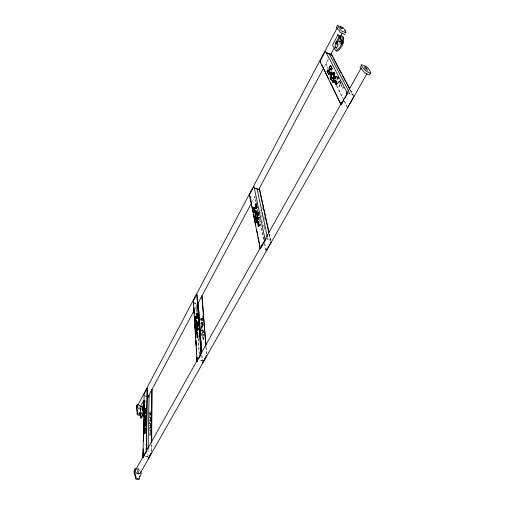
<?xml version="1.0" encoding="UTF-8"?>
<svg xmlns="http://www.w3.org/2000/svg" width="505" height="505" viewBox="0 0 505 505"><rect width="100%" height="100%" fill="white"/><g stroke="black" fill="none" stroke-linecap="round" stroke-linejoin="round"><path stroke-width="0.38" stroke-dasharray="2.52 1.89" d="M151.336 452.215L151.405 445.151M151.614 450.706L151.683 442.86M150.263 434.502L150.313 429.805L150.641 429.944L150.591 434.546L149.789 435.342L150.13 435.373L150.181 430.765L150.641 429.944M150.427 425.835L150.755 427.943L150.427 425.835L149.455 430.298M150.484 423.215L150.439 425.324L149.619 424.781L150.724 425.475L150.484 423.215L150.989 422.294M151.02 415.363L150.705 415.306C151.513 410.11 148.994 415.823 149.789 416.978L150.124 417.004L150.155 414.864L151.008 413.279M150.755 410.792C151.532 411.821 148.792 416.139 150.736 413.26M150.219 421.113C150.553 414.479 150.37 425.519 150.515 419.074M149.789 435.342L149.846 430.645L150.313 429.805M149.827 414.226L149.84 412.465L150.162 414.308M147.908 456.249L148.085 449.86M147.896 457.025L145.465 456.419L145.49 454.86M138.641 473.078L138.705 470.698L137.979 469.795L137.215 470.338L137.152 472.718M138.155 472.806L137.909 470.976L137.013 470.761M261.685 217.27L261.849 214.991M202.391 330.832L201.23 330.952L202.745 330.945L202.391 330.832L201.501 335.421L201.874 335.446C204.209 331.274 203.13 327.051 201.874 335.446M201.167 328.768L201.811 323.288L202.29 322.417L203.944 325.018M202.638 322.581L202.17 323.434L201.445 329.569L202.928 325.466L203.307 326.18L202.972 326.091C202.259 323.901 201.217 328.364 201.419 328.913L201.785 328.944M339.19 43.462L338.546 46.037M339.076 86.317C339.448 79.506 341.083 80.377 339.499 86.405L339.076 86.317L340.092 84.474L340.408 82.283M340.907 81.741L340.496 84.6L339.499 86.405M150.376 426.031L149.549 425.671L149.96 424.894M149.65 420.962L150.522 417.124L150.844 417.263L149.53 424.067L150.862 420.356L149.764 421.662L149.474 423.531L149.815 423.543M262.657 222.875L262.89 221.537M201.729 330.017L202.871 330.15L202.751 328.143L203.357 327.044M201.602 331.065L202.088 330.144L203.237 330.175L202.751 328.143M149.259 429.566L150.048 425.866M150.01 429.288L150.774 425.955M201.987 324.33C200.163 328.162 203.894 325.977 202.379 324.431C201.375 323.894 203.566 326.23 201.766 326.4M196.47 312.254L195.997 303.423L194.21 302.855M145.219 402.15L145.964 400.755M195.012 308.871L196.874 305.392M252.235 201.678L255.208 196.104M324.324 66.635L328.414 58.978M328.401 68.964L325.952 64.059L328.439 59.401M200.39 319.463L200.984 318.377L201.337 318.51C200.782 322.398 203.345 317.664 202.404 316.559L202.985 315.492M201.47 320.132C200.188 319.716 203.521 317.601 202.063 316.389L202.656 315.297M150.174 412.579L149.688 413.469L149.631 417.9L150.124 417.004M201.337 318.51L200.763 319.57L201.059 323.743L200.693 323.718L201.287 322.632C200.15 321.123 203.187 315.751 202.713 320.719L202.234 318.636M259.633 211.33L260.327 210.055L259.942 209.903M150.705 415.306L151.203 414.384M202.379 320.631L202.978 319.539M201.059 323.743L201.647 322.676L201.508 320.656L202.555 318.737M338.167 77.543L337.46 78.761L337.94 78.843M338.811 76.88L337.466 79.335L337.447 81.147M338.868 77.663L337.858 79.531L337.864 81.248M202.972 326.091L203.622 324.911M150.427 427.887L150.938 426.965M201.501 335.421L202.177 334.19M203.079 332.555L204.02 331.558L203.079 332.555L202.909 330.63M202.53 335.415L203.086 334.405L203.439 334.569L203.768 338.924L203.212 339.909L202.852 339.852L202.53 335.415L202.896 335.554L203.212 339.909M343.918 86.873L343.091 88.356L342.687 88.223L341.045 85.029L341.879 83.521M202.896 335.554L203.439 334.569M202.852 339.852L203.414 338.849L203.086 334.405M342.687 88.223L343.248 87.213M145.465 456.419L147.984 456.873M267.833 239.124L267.379 237.817M202.328 360.848L199.614 360.261L202.328 360.848L201.943 355.337M266.293 238.846L270.522 240.342L269.304 234.011M348.5 93.166L352.768 95.009L352.926 94.725L347.44 92.358M203.174 330.333L202.871 330.15M261.704 217.017L262.063 217.131M149.865 421.069L150.452 419.971L150.187 418.973M338.091 82.65L339.764 81.545M337.997 83.186L340.155 81.671M337.548 76.691L337.491 78.748M338.281 81.665L340.42 80.447M338.716 81.842L340.818 80.648M202.379 324.431L202.101 326.508M139.727 405.957L139.254 405.957A2.222 1.502 27.6 0 0 138.932 406.342M138.78 406.853L139.721 407.099M150.522 420.274L150.768 421.17M201.287 322.632L201.647 322.676M260.744 213.71L261.123 213.785L260.75 212.031M203.414 338.849L203.768 338.924M137.272 468.394L140.036 469.151L140.964 470.155M137.499 469.492L140.005 470.42M136.988 469.429L138.982 469.915L140.358 471.424M138.831 405.218L140.043 405.547M138.705 405.521L139.866 405.831M145.105 395.851L146.595 396.261M144.279 395.794L146.519 396.406M202.581 325.365L202.928 325.466M193.522 302.842L195.902 303.6M150.402 425.368L150.724 425.475M150.439 425.324L150.761 425.431M265.005 238.12L270.648 240.121M149.846 430.645L150.181 430.765M150.124 417.856L150.452 417.976M201.811 323.288L202.17 323.434M263.995 225.186L263.597 225.022L264.45 229.018M325.952 64.059L328.111 68.838M341.045 85.029L343.091 88.356M202.063 316.389L202.404 316.559M264.336 217.024L263.976 216.796L264.405 218.772M365.715 69.482L367.406 70.65M367.577 70.062L368.397 71.401M202.29 322.417L203.288 324.286M350.489 90.092L353.822 96.36M350.363 89.903L353.683 96.152M350.211 90.187L352.768 95.009M349.163 92.036L349.725 93.696L349.005 92.32M337.858 78.881L337.851 77.069M336.797 85.781L343.097 98.393M344.498 101.196L347.648 107.502M336.494 85.648L342.781 98.26M344.183 101.063L346.979 106.669M150.522 417.124L150.919 418.651M269.493 234.408L270.838 240.531M269.178 234.232L270.522 240.342M262.114 206.962L262.442 208.477M264.898 219.606L265.175 220.893M264.273 226.493L264.828 229.106M256.332 202.89L254.804 196.691L256.067 202.789M257.594 208.994L257.91 210.516M259.804 219.669L263.9 239.503M264.689 243.315L266.103 250.183M257.481 209.657L257.796 211.178M259.519 219.568L263.768 240.165M264.551 243.978L265.813 250.076M206.141 347.188L206.621 353.412M205.87 347.105L206.406 354.106M203.281 330.762L203.42 332.637M200.984 318.377L201.097 320.006M201.842 355.52L202.221 361.031M195.997 303.423L196.565 312.084M198.269 338.047L199.355 354.573M198.225 339.013L199.254 354.756M337.34 76.331L337.353 80.712M336.923 78.37L336.923 79.866"/><path stroke-width="0.76" d="M336.153 47.388L336.191 47.798M151.431 442.797L151.942 389.418L151.696 441.288M144.607 419.182C146.04 417.824 144.272 415.173 144.487 419.649M148.091 449.078L149.089 395.263M145.674 453.099L146.418 451.767L147.22 388.118L144.159 393.913L142.978 457.896L143.174 448.8M145.737 411.55L144.866 413.172L144.815 415.356L144.323 416.278L144.013 416.114L144.499 415.211C143.773 414.087 146.153 408.457 145.389 413.557L146.223 412.749L146.305 408.242L145.472 409.132C146.059 410.123 143.919 415.059 144.588 410.786L144.878 412.604L145.743 411.013M142.808 457.675L146.16 451.704L147.22 388.118M144.354 433.58L144.443 428.972L144.897 428.145L145.238 428.177L145.15 432.873L144.682 433.719L144.354 433.58L144.809 432.747L145.15 432.873M144.48 422.723L143.988 423.626L144.209 428.379L144.708 427.457L144.777 425.324L145.459 426.081L146.027 425.046L145.175 423.941L146.078 420.469L145.32 421.183L144.462 424.718L144.48 422.723L144.777 424.118M144.682 433.719L144.897 428.145M145.724 413.677L145.749 412.257M145.389 413.557L145.882 412.654L145.958 408.236M143.332 441.004L143.679 424.636M143.843 416.84L144.184 400.471M143.174 452.543L143.066 457.745L144.556 455.087M143.42 440.852L143.679 428.385M143.919 416.694L144.184 404.221M143.893 428.215L144.386 427.312L144.449 425.216L145.124 425.961L145.68 424.945L144.84 423.859L145.724 420.457M143.647 400.61L143.395 410.193L141.867 415.849L140.624 418.165L141.034 415.931L140.422 416.953L140.649 406.26L143.647 400.61L144.354 400.8M140.927 471.626C142.164 476.101 139.083 474.504 139.607 478.387L138.989 478.835L136.495 478.235L135.908 477.496C136.23 474.031 133.465 472.749 135.012 468.716L136.527 468.217M142.385 409.037L142.416 407.623M142.448 408.892L142.479 407.573M341.576 44.232L341.601 43.815M254.823 217.907L255.233 211.942L255.795 210.907L258.225 212.523L257.802 213.299L256.78 212.744L255.719 214.701L255.581 216.506L254.823 217.907L255.177 218.135L257.171 212.87L257.802 213.299M255.177 218.135L255.277 216.613M144.171 409.833C144.954 409.909 140.661 421.176 141.488 417.281M343.324 43.361L343.621 37.218L341.311 35.811L340.023 35.83M342.403 43.064L342.914 38.266L342.415 37.439L341.045 36.802M195.233 327.663L196.969 323.055L197.745 323.844L198.093 323.2L196.407 320.763L195.94 321.622L195.233 327.663L195.561 327.859L195.744 326.318M196.009 324.008L196.192 322.468M195.561 327.859L197.348 323.143L197.745 323.844M196.716 322.272L196.495 324.223L197.202 322.916M144.026 422.717C143.83 422.502 144.992 416.713 145.509 419.251L146.147 418.815L145.017 415.811L143.717 422.546L144.026 422.717L145.617 418.481L145.85 419.352M332.587 73.307L331.564 75.239M334.108 80.888L333.445 79.399L335.453 78.426L336.469 76.564L336.014 76.413L335.011 78.237L333.048 79.197L334.108 80.888L333.205 82.536L331.286 79.171L332.157 77.562L332.536 77.738M141.772 407.383C143.78 401.349 143.344 415.716 141.741 408.703M333.452 78.262L334.064 74.929L334.821 73.579L334.398 73.49C332.871 74.222 333.672 81.539 332.157 77.562M258.882 217.649L258.08 219.119L256.698 219.265L257.013 221.064L256.3 222.37L256.666 222.591L257.392 221.259L257.07 219.429L258.478 219.277L259.299 217.781L257.146 217.756L258.042 213.905L258.44 213.962L257.512 217.876L259.299 217.781M257.19 218.116L258.44 213.962M196.698 328.812L196.275 327.461L196.394 329.323L197.278 325.618L198.143 324.778L197.221 328.452L198.478 329.071L197.796 330.314L196.458 329.803L196.552 331.791L195.959 332.871L196.3 333.06L196.899 331.955L196.849 329.879M196.975 328.616L197.474 326.4M334.398 73.49L333.508 77.543L336.014 76.413M334.821 73.579L333.931 77.719M144.821 424.724L146.078 420.469M197.771 324.747L196.868 328.389L198.478 329.071M336.412 43.897L339.979 37.187M340.338 41.53L340.484 41L339.979 40.754L339.524 41.132M142.543 407.219L142.669 406.878M340.9 42.95L340.806 44.042L341.771 42.95L341.923 43.518L339.631 47.773L336.305 50.689L335.68 50.753L332.536 45.033L337.978 34.794L338.849 35.192L342.674 41.694L341.797 43.354M257.032 218.886L256.572 218.854L258.042 213.905M343.059 43.152L342.56 43.746M140.321 476.209L139.639 476.341M337.264 27.775L137.511 405.85L137.474 407.232L138.736 408.564L140.56 409.05M196.849 357.136L197.12 361.473L193.264 301.024L196.893 294.162L201.205 353.323M259.576 245.013L260.334 248.877L249.47 194.715L253.964 186.44L265.251 240.121M343.551 100.659L341.241 104.781L340.919 104.642L319.943 61.414L325.422 51.283L347.32 93.04M193.611 302.672L193.667 305.203M254.356 187.999L259.576 189.697L268.679 231.94M335.869 42.881L339.209 36.619M147.82 397.277L194.267 310.266M197.613 303.997L251.496 203.067M258.554 189.842L323.579 68.03M330.403 55.058L334.354 47.842M336.216 44.358L336.955 42.969M339.928 37.402L342.163 33.223M198.288 304.357L201.722 352.193M144.588 410.786L144.108 411.682L144.903 410.843M196.571 317.247L195.877 318.56L195.997 320.618L195.41 321.71L194.816 317.355L195.391 316.288L195.871 317.986M195.391 316.288C194.835 320.157 197.329 315.398 196.445 314.325L197.392 313.277L197.676 317.512L197.083 318.611L196.716 318.485C197.228 313.567 194.741 319.343 195.656 320.448L195.075 321.521M255.991 207.037L254.754 209.354L255.107 211.197L254.4 212.51L253.308 208.565L253.996 207.284L254.653 208.881L255.896 206.589M253.996 207.284C253.781 210.951 256.433 206.021 255.265 204.929L255.953 203.635L256.344 203.685L257.127 207.46L256.414 208.786L256.016 208.634C256.269 204.323 253.34 209.809 254.741 211.002L254.047 212.289M330.56 68.718L329.033 71.571L329.74 73.042L328.862 74.664L327.025 71.439L327.878 69.86L328.818 71.186M327.878 69.86C328.345 73.036 331.072 67.922 329.437 66.957L330.295 65.366L330.712 65.454L332.233 68.427L331.349 70.062L330.92 69.886C330.415 66.149 327.423 71.779 329.342 72.808L329.74 73.042M197.392 313.277L196.445 314.325M327.669 71.11L328.244 70.037M330.712 65.454L329.841 67.077L329.437 66.957M328.894 71.123L330.011 69.052M256.016 208.634L256.717 207.34L255.953 203.635M328.484 74.399L329.342 72.808M330.92 69.886L331.785 68.282L330.295 65.366M196.716 318.485L197.297 317.405L197.026 313.252M330.201 79.064L330.15 73.37L330.844 72.095L334.36 72.392L333.837 73.358C331.627 72.215 330.876 75.794 331.135 77.341L330.201 79.064L330.579 79.342L331.539 77.581L331.545 75.813L332.921 73.307M256.168 210.995L255.593 212.049L255.233 211.942M145.345 415.849L144.626 416.53M256.944 212.832L256.149 214.278L256.332 212.201M145.509 419.251L145.793 418.721L145.017 415.811M197.367 323.724L197.714 323.093L196.407 320.763M257.399 213.16L257.809 212.403L258.225 212.523M143.717 422.546L144.247 421.574L144.563 421.726M195.959 332.871L195.694 328.54L196.275 327.461M256.3 222.37L255.53 218.488L256.237 217.188L256.824 218.438M196.3 333.06L196.022 328.641L196.615 327.543M256.597 217.308L255.877 218.627L255.53 218.488M197.43 330.175L198.099 328.957M332.814 82.271L333.698 80.648M196.773 333.313L197.676 332.378L197.96 336.816L197.405 337.826L197.051 337.668L196.773 333.313L197.215 334.872M257.462 222.37L258.118 221.171L258.497 221.259L259.305 225.243L258.629 226.467L258.244 226.278L257.462 222.37L257.828 222.484M334.474 81.583L335.288 80.099L335.692 80.232L337.296 83.401L336.456 84.928L334.474 81.583L336.456 84.928M145.238 428.177L144.443 428.972M334.865 81.747L335.692 80.232M197.051 337.668L197.594 336.671L197.316 332.322M258.244 226.278L258.907 225.078L258.118 221.171M336.033 84.701L336.854 83.205L335.288 80.099M347.162 93.324L346.828 92.093M198.427 358.146L135.542 470.256L135.491 471.916L136.874 473.438L138.875 473.917L140.321 473.084L366.901 73.787M199.204 356.776L260.548 247.418M261.319 246.042L262.089 244.666M262.859 243.29L263.635 241.914M264.405 240.538L342.34 101.606M343.11 100.23L343.886 98.854M346.581 94.037L361.245 67.904M260.037 248.769L265.377 239.894M340.919 104.642L347.08 93.659L347.566 93.513L344.707 98.601M196.944 361.208L200.977 354.018L196.893 294.162M198.686 358.676L200.157 356.063M261.091 247.532L262.985 244.161M263.736 242.817L264.873 240.797M197.638 325.668L198.143 324.778M147.952 458.95L151.33 452.998M148.331 458.287L150.957 453.66M202.467 362.824L206.804 355.747M202.833 362.173L203.572 360.873M204.683 358.916L206.526 355.665M266.35 250.171L267.107 248.826M270.907 242.122L271.21 242.23L265.965 250.84M370.537 73.105L370.001 73.143C365.866 71.792 363.183 68.358 360.993 64.848L361.365 64.76C367.198 65.688 370.304 69.974 370.537 73.105L369.49 74.942L368.953 74.986C364.812 73.642 362.142 70.189 359.977 66.673L360.349 66.584M342.478 43.537C343.665 44.8 338.924 50.626 336.816 51.289L336.57 51.15M134.968 469.202L134.5 469.631C132.954 473.671 135.712 474.952 135.384 478.418L135.971 479.157L138.465 479.75L139.083 479.302M137.038 405.338L136.552 405.654C135.681 409.044 137.575 410.944 137.101 414.258L137.713 414.908L140.321 415.596M331.608 73.231L331.514 74.633M334.569 77.429L336.469 76.564M341.21 42.559L341.784 41.29L337.978 34.794M198.377 302.766L198.616 309.079M338.407 41.675L339.48 41.555M138.332 473.576L137.429 473.362M336.709 26.91L336.273 26.904L337.788 29.454L338.697 30.035L340.313 32.434L345.161 34.649M145.472 409.132L145.806 409.164M138.597 404.473L137.019 404.757C136.154 408.147 138.048 410.047 137.575 413.361L138.193 414.012L140.8 414.706M255.265 204.929L255.637 205.005M195.94 321.622L196.281 321.698M140.649 406.26L141.349 406.443M145.793 418.721L146.147 418.815M147.34 396.463L148.83 396.867L147.264 396.608M197.714 323.093L198.093 323.2M145.882 412.654L146.223 412.749M145.68 424.945L146.027 425.046M197.297 317.405L197.676 317.512M334.36 72.392L333.9 72.253L333.388 73.2L333.837 73.358M256.717 207.34L257.127 207.46M195.694 328.54L196.022 328.641M331.785 68.282L332.233 68.427M144.449 425.216L144.777 425.324M194.816 317.355L195.138 317.462M330.844 72.095L331.242 72.228M254.993 188.239L258.825 189.672M196.458 329.803L196.805 329.929M197.594 336.671L197.96 336.816M258.907 225.078L259.305 225.243M330.15 73.37L330.535 73.528M347.326 107.369L347.648 107.502L353.847 96.575L353.683 96.152M346.67 92.377L347.894 92.907M256.698 219.265L257.07 219.429M253.308 208.565L253.643 208.71M319.943 61.414L320.915 62.955M330.882 54.723L326.085 52.589L331.703 54.774L332.296 56.408M336.854 83.205L337.296 83.401M144.386 427.312L144.708 427.457M144.499 415.211L144.815 415.356M196.552 331.791L196.899 331.955M195.656 320.448L195.997 320.618M195.864 326.501L196.205 326.678M333.048 79.197L333.445 79.399M257.013 221.064L257.392 221.259M254.741 211.002L255.107 211.197M255.581 216.506L255.947 216.708M331.286 79.171L333.205 82.536M327.025 71.439L327.379 71.647M331.135 77.341L331.539 77.581M255.795 210.907L257.809 212.403M340.111 41.189L339.998 42.243L339.417 42.483M349.63 88.526L331.128 53.694L331.28 54.079M333.029 57.785L341.437 73.642M342.169 75.018L345.458 81.223M346.19 82.599L349.479 88.804M328.97 53.549L348.803 91.348M330.642 68.655L331.349 70.062M327.676 72.253L328.862 74.664M321.609 64.375L328.496 78.553M330.219 82.094L337.106 96.272M337.794 97.692L341.241 104.781M142.479 409.126L143.092 410.83M268.969 232.483L259.273 188.321L259.431 188.63M257.026 188.744L267.341 236.832M256.168 207.599L256.414 208.786M258.099 223.81L258.629 226.467M256.237 217.188L256.572 218.854M256.01 219.29L256.269 220.609M254.097 210.989L254.4 212.51M249.887 195.586L251.705 204.853M252.008 206.4L253.22 212.573M253.523 214.12L255.795 225.703M256.553 229.567L257.765 235.747M258.068 237.293L259.28 243.467M205.964 344.858L201.918 295.779L205.806 346.329M198.724 310.651L199.103 316.162M199.216 317.733L200.144 331.116M200.251 332.694L200.636 338.205M200.744 339.777L201.129 345.287M201.236 346.859L201.621 352.37M193.901 307.387L194.191 312.109M194.438 316.042L194.677 319.974M194.917 323.907L195.164 327.846M195.403 331.779L195.694 336.494M195.934 340.433L196.18 344.366M196.47 349.081L196.71 353.02M196.956 356.953L197.221 361.29M193.806 307.564L194.198 313.857M194.343 316.218L194.677 321.729M194.823 324.09L195.164 329.595M195.309 331.955L195.694 338.249M195.839 340.61L196.174 346.121M196.319 348.482L196.704 354.775M330.567 77.89L330.579 79.342M335.276 46.99C336.86 52.028 338.066 42.685 337.491 42.174C336.254 38.361 334.727 46.769 335.276 46.99M141.23 412.831L140.845 413.974L141.23 412.831M255.871 212.245C254.356 216.765 257.954 211.854 255.871 212.245M196.363 322.184C194.898 326.419 197.865 322.468 196.363 322.184M332.164 73.156C331.337 78.313 329.778 71.868 332.164 73.156M139.506 412.736L139.285 413.399L139.506 412.736M367.129 69.21C363.278 68.97 364.118 63.807 367.129 69.21M345.515 30.925L344.896 30.799L346.058 32.977L341.203 30.754L337.144 25.25L343.179 27.832L345.515 30.925M342.043 28.564L340.862 28.027A3.024 0.593 28.5 0 1 340.181 26.904L341.355 27.44A3.03 0.593 28.4 0 1 342.043 28.564"/></g></svg>
